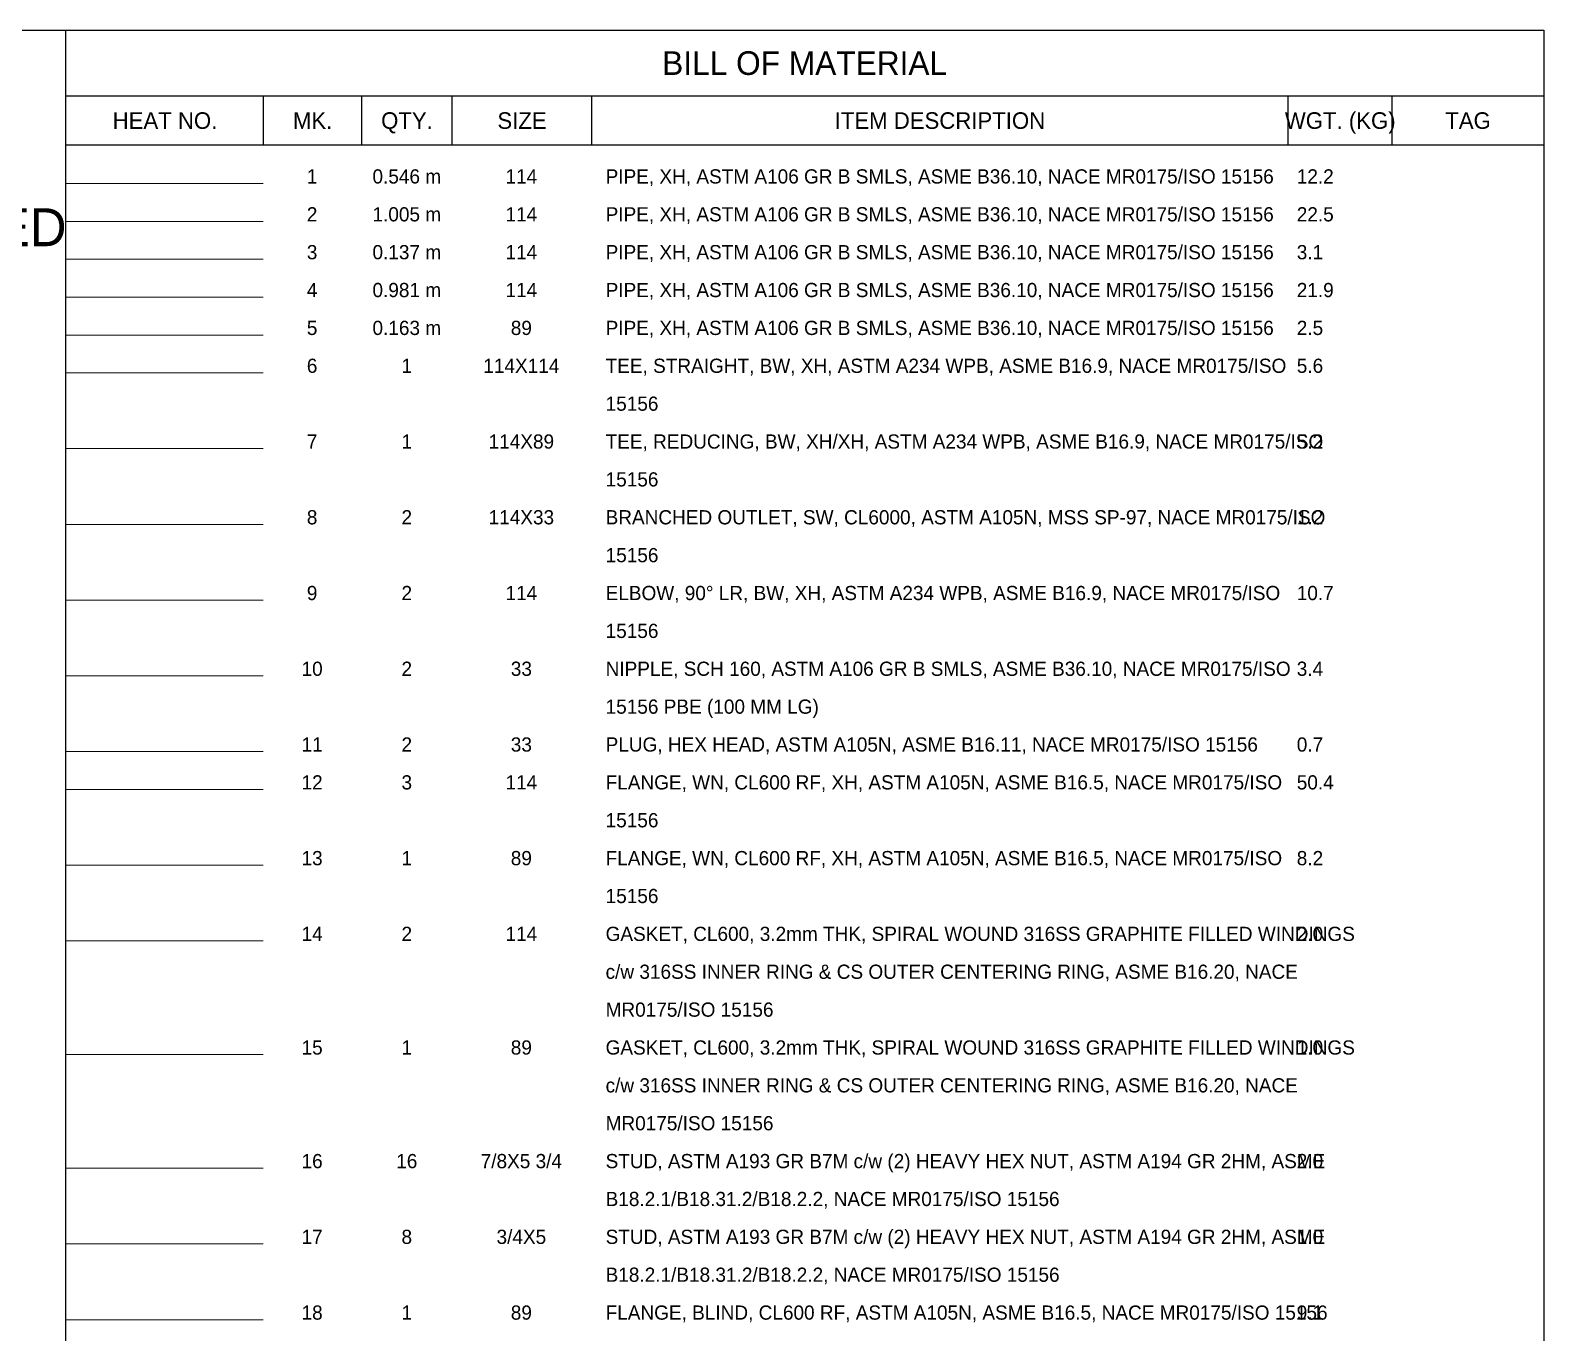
# Model space of a CAD drawing. Extents: x -4 to 431, y -3 to 272.
# Drawn here: x 262 to 421.9, y 130.6 to 268.2 of the extents above; entities that cross this region are included whole.
import ezdxf
from ezdxf.enums import TextEntityAlignment as Align

# ---------------------------------------------------------------- set-up
doc = ezdxf.new("R2010")
doc.units = 0
doc.header["$LTSCALE"] = 10
doc.layers.get('0').update_dxf_attribs({"lineweight": 0})
doc.layers.get('DEFPOINTS').update_dxf_attribs({"color": 9})
for name, color, linetype in [('BOM', 7, 'Continuous'), ('Title Block', 255, 'Continuous'), ('TITLE BLOCK-TEXT', 12, 'Continuous')]:
    doc.layers.add(name, color=color, linetype=linetype)
doc.styles.add('framdcn', font='', dxfattribs={"height": 2.5})
doc.styles.add('HmNote', font='hm.shx')
doc.styles.add('Scovan Standard', font='', dxfattribs={"height": 2.5})
doc.styles.get("Standard").update_dxf_attribs({"font": ''})
doc.styles.get('framdcn').set_extended_font_data('Franklin Gothic Medium Cond')
doc.styles.get('Scovan Standard').set_extended_font_data('Franklin Gothic Medium Cond')
doc.styles.get('Standard').set_extended_font_data('Franklin Gothic Medium Cond')

# ---------------------------------------------------------------- blocks, each defined once
blk = doc.blocks.new('tt-sv-iso-db')
at = {"layer": 'BOM', "color": 255}
blk.add_line((-156.14, 0), (-156.14, -212.17), dxfattribs=at)
at = {"layer": 'BOM', "color": 3}
for p, q in [((-156.14, -6.94), (0, -6.94)), ((-135.24, -12.14), (-135.24, -6.94)), ((-135.24, -12.14), (-135.24, -6.94)), ((-124.84, -12.14), (-124.84, -6.94)), ((-115.3, -12.14), (-115.3, -6.94)), ((-100.55, -12.14), (-100.55, -6.94)), ((-27, -12.14), (-27, -6.94)), ((-16, -12.14), (-16, -6.94)), ((0, -12.14), (-156.14, -12.14))]:
    blk.add_line(p, q, dxfattribs=at)
at = {"layer": 'BOM', "color": 3, "style": 'Scovan Standard'}
blk.add_text('BILL OF MATERIAL', height=2.5, dxfattribs=at).set_placement((-78.07, -3.47), align=Align.MIDDLE_CENTER)
at = {"layer": 'BOM', "style": 'Scovan Standard'}
for s, p in [('HEAT NO.', (-145.63, -9.54)), ('MK.', (-130.04, -9.54)), ('QTY.', (-120.07, -9.54)), ('SIZE', (-107.92, -9.54)), ('ITEM DESCRIPTION', (-63.78, -9.54)), ('WGT. (KG)', (-21.5, -9.54)), ('TAG', (-8, -9.54))]:
    blk.add_text(s, height=1.75, dxfattribs=at).set_placement(p, align=Align.MIDDLE_CENTER)
at = {"layer": 'DEFPOINTS', "color": 1, "insert": (-196.72, -12.14), "char_height": 4, "width": 81.4864, "attachment_point": 2, "style": 'HmNote'}
blk.add_mtext('\\pxql;ANY MODIFICATIONS REQUIRED MUST BE MODELED PRIOR TO REVISING THIS DRAWING.', dxfattribs=at)
at = {"layer": 'TITLE BLOCK-TEXT', "color": 210, "style": 'Scovan Standard'}
for tag, p in [('CN', (-57.69, -221.76)), ('MOD_NO', (-41.21, -221.76)), ('INSULATION', (-49.45, -229.02)), ('PAINT', (-16.49, -229.02)), ('LN', (-32.97, -236.28)), ('CLIENTDWGNO', (-32.97, -243.54))]:
    blk.add_attdef(tag, text='', height=2, dxfattribs=at).set_placement(p, align=Align.MIDDLE_CENTER)
at = {"layer": 'TITLE BLOCK-TEXT', "color": 210, "lineweight": 30, "flags": 104}
blk.add_attdef('WPS', text='', height=2, dxfattribs=at).set_placement((-16.43, -221.76), align=Align.MIDDLE_CENTER)
blk = doc.blocks.new('PADX-TBD')
at = {"layer": 'Title Block', "color": 255}
for p, q in [((0, 536.37), (843.77, 536.37)), ((843.77, 536.37), (843.77, 0))]:
    blk.add_line(p, q, dxfattribs=at)
at = {"layer": 'TITLE BLOCK-TEXT', "color": 12, "style": 'Scovan Standard', "flags": 8}
for tag, p in [('REF_5', (25, 38.42)), ('REV_5', (352.84, 38.42)), ('PROJECT5', (504.32, 38.42)), ('DATE5', (525.83, 38.42)), ('BY5', (542.96, 38.42)), ('CHK5', (555.71, 38.42)), ('PE5', (568.45, 38.42)), ('REF_4', (25, 31.19)), ('REV_4', (352.84, 31.19)), ('PROJECT4', (504.32, 31.19)), ('DATE4', (525.83, 31.19)), ('BY4', (542.96, 31.19)), ('CHK4', (555.71, 31.19)), ('PE4', (568.45, 31.19)), ('REF_3', (25, 23.97)), ('REV_3', (352.84, 23.97)), ('PROJECT3', (504.32, 23.97)), ('DATE3', (525.83, 23.97)), ('BY3', (542.96, 23.97)), ('CHK3', (555.71, 23.97)), ('PE3', (568.45, 23.97)), ('REF_2', (25, 16.74)), ('REV_2', (352.84, 16.74)), ('PROJECT2', (504.32, 16.74)), ('DATE2', (525.83, 16.74)), ('BY2', (542.96, 16.74)), ('CHK2', (555.71, 16.74)), ('PE2', (568.45, 16.74)), ('REF_1', (25, 9.51)), ('REV_1', (352.84, 9.51)), ('PROJECT1', (504.32, 9.51)), ('DATE1', (525.83, 9.51)), ('BY1', (542.96, 9.51)), ('CHK1', (555.71, 9.51)), ('PE1', (568.45, 9.51))]:
    blk.add_attdef(tag, text='', height=2.5, dxfattribs=at).set_placement(p, align=Align.MIDDLE_CENTER)
for tag, height, p in [('REF_5_DESC', 2.5, (52.27, 38.42)), ('REV_5_DESC', 2.5, (363.04, 38.42)), ('REF_4_DESC', 2.5, (52.27, 31.19)), ('REV_4_DESC', 2.5, (363.04, 31.19)), ('REF_3_DESC', 2.5, (52.27, 23.97)), ('REV_3_DESC', 2.5, (363.04, 23.97)), ('REF_2_DESC', 2.5, (52.27, 16.74)), ('REV_2_DESC', 2.5, (363.04, 16.74)), ('REF_1_DESC', 2.5, (52.27, 9.51)), ('REV_1_DESC', 2.5, (363.04, 9.51)), ('PATH', 2, (13, -2.9)), ('USER_PLOTTED', 2, (309, -2.9)), ('PLOT_DATE', 2, (348, -2.9))]:
    blk.add_attdef(tag, text='', height=height, dxfattribs=at).set_placement(p, align=Align.MIDDLE_LEFT)
at = {"layer": 'TITLE BLOCK-TEXT', "color": 12, "style": 'Scovan Standard'}
for tag, p in [('TITLE1', (747.45, 37.28)), ('LSD', (747.45, 31.28)), ('TITLE2', (747.45, 25.28)), ('TITLE3', (747.45, 19.28)), ('CLIENTDRAWINGNO', (686.57, 5.99)), ('RN', (838.5, 5.99))]:
    blk.add_attdef(tag, text='', height=4, dxfattribs=at).set_placement(p, align=Align.MIDDLE_CENTER)
at = {"layer": 'TITLE BLOCK-TEXT', "color": 210, "style": 'Scovan Standard', "flags": 8}
blk.add_attdef('DWGNO', text='', height=4, dxfattribs=at).set_placement((777.51, 5.99), align=Align.MIDDLE_CENTER)

msp = doc.modelspace()

# ---------------------------------------------------------------- linework, layer by layer
for p, q in [((421.89, 268.19), (421.89, 261.25)), ((265.77, 252), (286.64, 252)), ((265.77, 252), (286.64, 252)), ((265.77, 252), (286.64, 252)), ((265.77, 252), (286.64, 252)), ((265.77, 252), (286.64, 252)), ((265.77, 248), (286.64, 248)), ((265.77, 248), (286.64, 248)), ((265.77, 248), (286.64, 248)), ((265.77, 248), (286.64, 248)), ((265.77, 248), (286.64, 248)), ((265.77, 244), (286.64, 244)), ((265.77, 244), (286.64, 244)), ((265.77, 244), (286.64, 244)), ((265.77, 244), (286.64, 244)), ((265.77, 244), (286.64, 244)), ((265.77, 240), (286.64, 240)), ((265.77, 240), (286.64, 240)), ((265.77, 240), (286.64, 240)), ((265.77, 240), (286.64, 240)), ((265.77, 240), (286.64, 240)), ((265.77, 236), (286.64, 236)), ((265.77, 236), (286.64, 236)), ((265.77, 236), (286.64, 236)), ((265.77, 236), (286.64, 236)), ((265.77, 236), (286.64, 236)), ((265.77, 232), (286.64, 232)), ((265.77, 232), (286.64, 232)), ((265.77, 232), (286.64, 232)), ((265.77, 232), (286.64, 232)), ((265.77, 232), (286.64, 232)), ((265.77, 224), (286.64, 224)), ((265.77, 224), (286.64, 224)), ((265.77, 224), (286.64, 224)), ((265.77, 224), (286.64, 224)), ((265.77, 224), (286.64, 224)), ((265.77, 216), (286.64, 216)), ((265.77, 216), (286.64, 216)), ((265.77, 216), (286.64, 216)), ((265.77, 216), (286.64, 216)), ((265.77, 216), (286.64, 216)), ((265.77, 208), (286.64, 208)), ((265.77, 208), (286.64, 208)), ((265.77, 208), (286.64, 208)), ((265.77, 208), (286.64, 208)), ((265.77, 208), (286.64, 208)), ((265.77, 200), (286.64, 200)), ((265.77, 200), (286.64, 200)), ((265.77, 200), (286.64, 200)), ((265.77, 200), (286.64, 200)), ((265.77, 200), (286.64, 200)), ((265.77, 192), (286.64, 192)), ((265.77, 192), (286.64, 192)), ((265.77, 192), (286.64, 192)), ((265.77, 192), (286.64, 192)), ((265.77, 192), (286.64, 192)), ((265.77, 188), (286.64, 188)), ((265.77, 188), (286.64, 188)), ((265.77, 188), (286.64, 188)), ((265.77, 188), (286.64, 188)), ((265.77, 188), (286.64, 188)), ((265.77, 180), (286.64, 180)), ((265.77, 180), (286.64, 180)), ((265.77, 180), (286.64, 180)), ((265.77, 180), (286.64, 180)), ((265.77, 180), (286.64, 180)), ((265.77, 172), (286.64, 172)), ((265.77, 172), (286.64, 172)), ((265.77, 172), (286.64, 172)), ((265.77, 172), (286.64, 172)), ((265.77, 172), (286.64, 172)), ((265.77, 160), (286.64, 160)), ((265.77, 160), (286.64, 160)), ((265.77, 160), (286.64, 160)), ((265.77, 160), (286.64, 160)), ((265.77, 160), (286.64, 160)), ((265.77, 148), (286.64, 148)), ((265.77, 148), (286.64, 148)), ((265.77, 148), (286.64, 148)), ((265.77, 148), (286.64, 148)), ((265.77, 148), (286.64, 148)), ((265.77, 140), (286.64, 140)), ((265.77, 140), (286.64, 140)), ((265.77, 140), (286.64, 140)), ((265.77, 140), (286.64, 140)), ((265.77, 140), (286.64, 140)), ((265.77, 132), (286.64, 132)), ((265.77, 132), (286.64, 132)), ((265.77, 132), (286.64, 132)), ((265.77, 132), (286.64, 132)), ((265.77, 132), (286.64, 132))]:
    msp.add_line(p, q)

# ---------------------------------------------------------------- block references
at = {"xscale": 0.5, "yscale": 0.5, "zscale": 0.5}
msp.add_blockref('PADX-TBD', (0, 0), dxfattribs=at)
at = {"layer": 'BOM'}
msp.add_blockref('tt-sv-iso-db', (421.89, 268.19), dxfattribs=at)

# ---------------------------------------------------------------- texts
at = {"layer": 'BOM', "style": 'framdcn'}
for s, p in [('1', (291.8, 252)), ('0.546 m', (301.8, 252)), ('114', (313.9, 252)), ('2', (291.8, 248)), ('1.005 m', (301.8, 248)), ('114', (313.9, 248)), ('3', (291.8, 244)), ('0.137 m', (301.8, 244)), ('114', (313.9, 244)), ('4', (291.8, 240)), ('0.981 m', (301.8, 240)), ('114', (313.9, 240)), ('5', (291.8, 236)), ('0.163 m', (301.8, 236)), ('89', (313.9, 236)), ('6', (291.8, 232)), ('1', (301.8, 232)), ('114X114', (313.9, 232)), ('7', (291.8, 224)), ('1', (301.8, 224)), ('114X89', (313.9, 224)), ('8', (291.8, 216)), ('2', (301.8, 216)), ('114X33', (313.9, 216)), ('9', (291.8, 208)), ('2', (301.8, 208)), ('114', (313.9, 208)), ('10', (291.8, 200)), ('2', (301.8, 200)), ('33', (313.9, 200)), ('11', (291.8, 192)), ('2', (301.8, 192)), ('33', (313.9, 192)), ('12', (291.8, 188)), ('3', (301.8, 188)), ('114', (313.9, 188)), ('13', (291.8, 180)), ('1', (301.8, 180)), ('89', (313.9, 180)), ('14', (291.8, 172)), ('2', (301.8, 172)), ('114', (313.9, 172)), ('15', (291.8, 160)), ('1', (301.8, 160)), ('89', (313.9, 160)), ('16', (291.8, 148)), ('16', (301.8, 148)), ('7/8X5 3/4', (313.9, 148)), ('17', (291.8, 140)), ('8', (301.8, 140)), ('3/4X5', (313.9, 140)), ('18', (291.8, 132)), ('1', (301.8, 132)), ('89', (313.9, 132))]:
    msp.add_text(s, height=1.5, dxfattribs=at).set_placement(p, align=Align.CENTER)
for s, p in [('PIPE, XH, ASTM A106 GR B SMLS, ASME B36.10, NACE MR0175/ISO 15156', (322.8, 252)), ('12.2', (395.8, 252)), ('PIPE, XH, ASTM A106 GR B SMLS, ASME B36.10, NACE MR0175/ISO 15156', (322.8, 248)), ('22.5', (395.8, 248)), ('PIPE, XH, ASTM A106 GR B SMLS, ASME B36.10, NACE MR0175/ISO 15156', (322.8, 244)), ('3.1', (395.8, 244)), ('PIPE, XH, ASTM A106 GR B SMLS, ASME B36.10, NACE MR0175/ISO 15156', (322.8, 240)), ('21.9', (395.8, 240)), ('PIPE, XH, ASTM A106 GR B SMLS, ASME B36.10, NACE MR0175/ISO 15156', (322.8, 236)), ('2.5', (395.8, 236)), ('TEE, STRAIGHT, BW, XH, ASTM A234 WPB, ASME B16.9, NACE MR0175/ISO', (322.8, 232)), ('5.6', (395.8, 232)), ('15156', (322.8, 228)), ('TEE, REDUCING, BW, XH/XH, ASTM A234 WPB, ASME B16.9, NACE MR0175/ISO', (322.8, 224)), ('5.2', (395.8, 224)), ('15156', (322.8, 220)), ('BRANCHED OUTLET, SW, CL6000, ASTM A105N, MSS SP-97, NACE MR0175/ISO', (322.8, 216)), ('1.2', (395.8, 216)), ('15156', (322.8, 212)), ('ELBOW, 90° LR, BW, XH, ASTM A234 WPB, ASME B16.9, NACE MR0175/ISO', (322.8, 208)), ('10.7', (395.8, 208)), ('15156', (322.8, 204)), ('NIPPLE, SCH 160, ASTM A106 GR B SMLS, ASME B36.10, NACE MR0175/ISO', (322.8, 200)), ('3.4', (395.8, 200)), ('15156 PBE (100 MM LG)', (322.8, 196)), ('PLUG, HEX HEAD, ASTM A105N, ASME B16.11, NACE MR0175/ISO 15156', (322.8, 192)), ('0.7', (395.8, 192)), ('FLANGE, WN, CL600 RF, XH, ASTM A105N, ASME B16.5, NACE MR0175/ISO', (322.8, 188)), ('50.4', (395.8, 188)), ('15156', (322.8, 184)), ('FLANGE, WN, CL600 RF, XH, ASTM A105N, ASME B16.5, NACE MR0175/ISO', (322.8, 180)), ('8.2', (395.8, 180)), ('15156', (322.8, 176)), ('GASKET, CL600, 3.2mm THK, SPIRAL WOUND 316SS GRAPHITE FILLED WINDINGS', (322.8, 172)), ('2.0', (395.8, 172)), ('c/w 316SS INNER RING & CS OUTER CENTERING RING, ASME B16.20, NACE', (322.8, 168)), ('MR0175/ISO 15156', (322.8, 164)), ('GASKET, CL600, 3.2mm THK, SPIRAL WOUND 316SS GRAPHITE FILLED WINDINGS', (322.8, 160)), ('1.0', (395.8, 160)), ('c/w 316SS INNER RING & CS OUTER CENTERING RING, ASME B16.20, NACE', (322.8, 156)), ('MR0175/ISO 15156', (322.8, 152)), ('STUD, ASTM A193 GR B7M c/w (2) HEAVY HEX NUT, ASTM A194 GR 2HM, ASME', (322.8, 148)), ('2.0', (395.8, 148)), ('B18.2.1/B18.31.2/B18.2.2, NACE MR0175/ISO 15156', (322.8, 144)), ('STUD, ASTM A193 GR B7M c/w (2) HEAVY HEX NUT, ASTM A194 GR 2HM, ASME', (322.8, 140)), ('1.0', (395.8, 140)), ('B18.2.1/B18.31.2/B18.2.2, NACE MR0175/ISO 15156', (322.8, 136)), ('FLANGE, BLIND, CL600 RF, ASTM A105N, ASME B16.5, NACE MR0175/ISO 15156', (322.8, 132)), ('9.1', (395.8, 132))]:
    msp.add_text(s, height=1.5, dxfattribs=at).set_placement(p)

doc.saveas('drawing.dxf')
